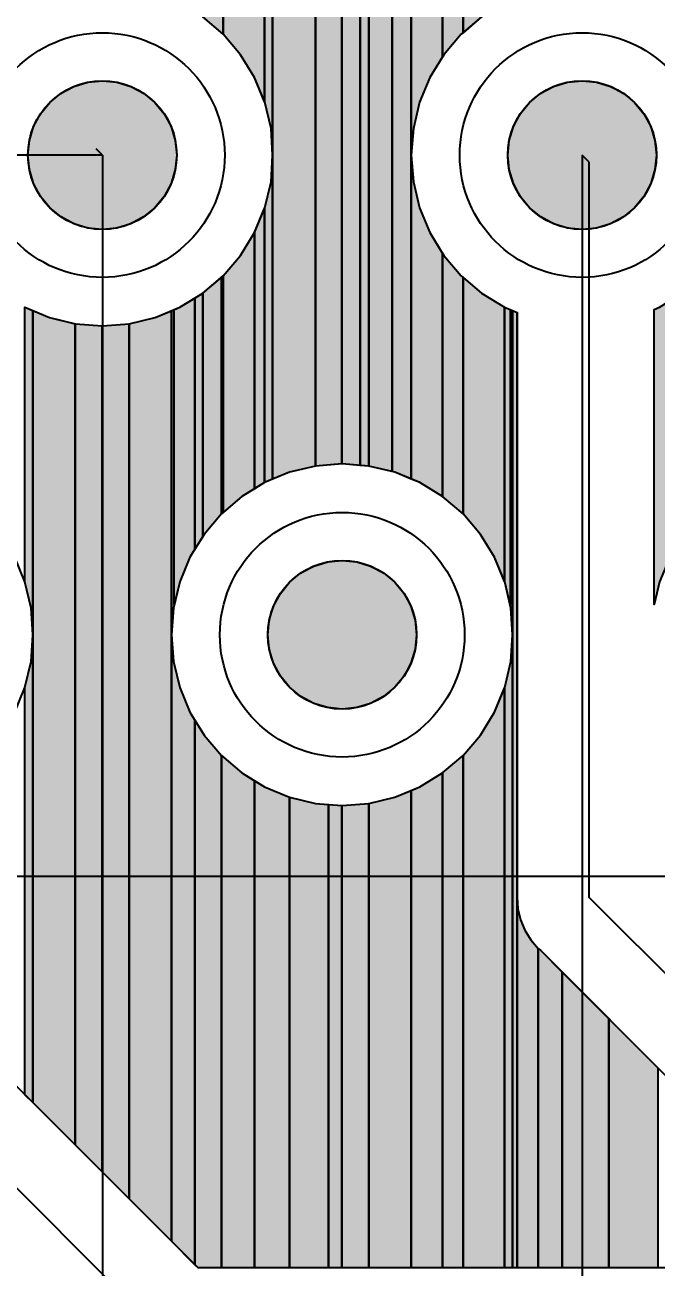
# Model space of a CAD drawing. Header units: millimetres. Extents: x 2 to 110, y 3 to 56.
# Drawn here: x 98.12 to 101.47, y 43.2 to 49.78 of the extents above; entities that cross this region are included whole.
import ezdxf

# ---------------------------------------------------------------- set-up
doc = ezdxf.new("R2010")
doc.units = ezdxf.units.MM
for name, color, linetype in [('bottom_copper', 7, 'Continuous'), ('drill_plated', 7, 'Continuous'), ('top_copper', 7, 'Continuous'), ('top_silk', 7, 'Continuous')]:
    doc.layers.add(name, color=color, linetype=linetype)

# ---------------------------------------------------------------- blocks, each defined once
blk = doc.blocks.new('Block8480')
at = {"layer": 'bottom_copper', "lineweight": 40}
for points in [[(0.7179, 6.6989), (0.5969, 6.6247), (0.4981, 6.5404), (0.4981, 9.2261), (0.591, 9.283), (0.7179, 9.3913), (0.7179, 6.6989)], [(0.4981, 6.5404), (0.4889, 6.5326), (0.3968, 6.4246), (0.3901, 6.4137), (0.3901, 9.171), (0.4461, 9.1942), (0.4981, 9.2261), (0.4981, 6.5404)], [(0.3901, 6.4137), (0.3226, 6.3036), (0.2683, 6.1725), (0.2352, 6.0345), (0.224, 5.893), (0.224, 9.1136), (0.2891, 9.1292), (0.3901, 9.171), (0.3901, 6.4137)], [(0.224, 4.1776), (0.138, 4.2132), (0, 4.2463), (0, 9.0798), (0.1239, 9.0895), (0.224, 9.1136), (0.224, 4.1776)], [(0, 4.2463), (-0.1415, 4.2575), (-0.1429, 4.2574), (-0.1429, 9.0838), (-0.0455, 9.0762), (0, 9.0798), (0, 4.2463)], [(0.3901, 4.0847), (0.2691, 4.1589), (0.224, 4.1776), (0.224, 5.893), (0.2352, 5.7515), (0.2683, 5.6135), (0.3226, 5.4824), (0.3901, 5.3723), (0.3901, 4.0847)], [(0.4981, 3.9926), (0.3901, 4.0847), (0.3901, 5.3723), (0.3968, 5.3614), (0.4889, 5.2534), (0.4981, 5.2456), (0.4981, 3.9926)], [(0.7179, 3.6344), (0.6644, 3.7636), (0.5902, 3.8846), (0.4981, 3.9926), (0.4981, 5.2456), (0.5969, 5.1613), (0.7179, 5.0871), (0.7179, 3.6344)], [(0.7602, 3.353), (0.7518, 3.4945), (0.7187, 3.6325), (0.7179, 3.6344), (0.7179, 5.0871), (0.7602, 5.0696), (0.7602, 3.353)], [(0.7843, 0), (0.7602, 0), (0.7602, 5.0696), (0.7843, 5.0596), (0.7843, 0)], [(0.7855, 1.9769), (0.7843, 1.962), (0.7843, 5.0596), (0.7855, 5.0591), (0.7855, 1.9769)], [(0.7602, 0), (0.7179, 0), (0.7179, 3.0716), (0.7187, 3.0735), (0.7518, 3.2115), (0.7602, 3.353), (0.7602, 0)], [(0.7179, 0), (0.4981, 0), (0.4981, 2.7134), (0.5902, 2.8214), (0.6644, 2.9424), (0.7179, 3.0716), (0.7179, 0)], [(0.4981, 0), (0.3901, 0), (0.3901, 2.6213), (0.4981, 2.7134), (0.4981, 0)], [(0.3901, 0), (0.224, 0), (0.224, 2.5284), (0.2691, 2.5471), (0.3901, 2.6213), (0.3901, 0)], [(0.224, 0), (0, 0), (0, 2.4597), (0.138, 2.4928), (0.224, 2.5284), (0.224, 0)], [(0, 0), (-0.1429, 0), (-0.1429, 2.4486), (-0.1415, 2.4485), (0, 2.4597), (0, 0)], [(0.8963, 0), (0.7843, 0), (0.7843, 1.962), (0.789, 1.9022), (0.803, 1.8439), (0.826, 1.7885), (0.8573, 1.7374), (0.8963, 1.6918), (0.8963, 0)], [(1.024, 0), (0.8963, 0), (0.8963, 1.6918), (0.9077, 1.682), (1.024, 1.5657), (1.024, 0)], [(1.27, 0), (1.024, 0), (1.024, 1.5657), (1.27, 1.3197), (1.27, 0)], [(1.5297, 0), (1.27, 0), (1.27, 1.3197), (1.5297, 1.06), (1.5297, 0)]]:
    blk.add_hatch(color=7, dxfattribs=at).paths.add_polyline_path(points, flags=0)
at = {"layer": 'bottom_copper', "color": 7, "lineweight": 40}
for points in [[(0.7179, 6.6989), (0.5969, 6.6247), (0.4981, 6.5404), (0.4981, 9.2261), (0.591, 9.283), (0.7179, 9.3913), (0.7179, 6.6989)], [(0.4981, 6.5404), (0.4889, 6.5326), (0.3968, 6.4246), (0.3901, 6.4137), (0.3901, 9.171), (0.4461, 9.1942), (0.4981, 9.2261), (0.4981, 6.5404)], [(0.3901, 6.4137), (0.3226, 6.3036), (0.2683, 6.1725), (0.2352, 6.0345), (0.224, 5.893), (0.224, 9.1136), (0.2891, 9.1292), (0.3901, 9.171), (0.3901, 6.4137)], [(0.224, 4.1776), (0.138, 4.2132), (0, 4.2463), (0, 9.0798), (0.1239, 9.0895), (0.224, 9.1136), (0.224, 4.1776)], [(0, 4.2463), (-0.1415, 4.2575), (-0.1429, 4.2574), (-0.1429, 9.0838), (-0.0455, 9.0762), (0, 9.0798), (0, 4.2463)], [(0.3901, 4.0847), (0.2691, 4.1589), (0.224, 4.1776), (0.224, 5.893), (0.2352, 5.7515), (0.2683, 5.6135), (0.3226, 5.4824), (0.3901, 5.3723), (0.3901, 4.0847)], [(0.4981, 3.9926), (0.3901, 4.0847), (0.3901, 5.3723), (0.3968, 5.3614), (0.4889, 5.2534), (0.4981, 5.2456), (0.4981, 3.9926)], [(0.7179, 3.6344), (0.6644, 3.7636), (0.5902, 3.8846), (0.4981, 3.9926), (0.4981, 5.2456), (0.5969, 5.1613), (0.7179, 5.0871), (0.7179, 3.6344)], [(0.7602, 3.353), (0.7518, 3.4945), (0.7187, 3.6325), (0.7179, 3.6344), (0.7179, 5.0871), (0.7602, 5.0696), (0.7602, 3.353)], [(0.7843, 0), (0.7602, 0), (0.7602, 5.0696), (0.7843, 5.0596), (0.7843, 0)], [(0.7855, 1.9769), (0.7843, 1.962), (0.7843, 5.0596), (0.7855, 5.0591), (0.7855, 1.9769)], [(0.7602, 0), (0.7179, 0), (0.7179, 3.0716), (0.7187, 3.0735), (0.7518, 3.2115), (0.7602, 3.353), (0.7602, 0)], [(0.7179, 0), (0.4981, 0), (0.4981, 2.7134), (0.5902, 2.8214), (0.6644, 2.9424), (0.7179, 3.0716), (0.7179, 0)], [(0.4981, 0), (0.3901, 0), (0.3901, 2.6213), (0.4981, 2.7134), (0.4981, 0)], [(0.3901, 0), (0.224, 0), (0.224, 2.5284), (0.2691, 2.5471), (0.3901, 2.6213), (0.3901, 0)], [(0.224, 0), (0, 0), (0, 2.4597), (0.138, 2.4928), (0.224, 2.5284), (0.224, 0)], [(0, 0), (-0.1429, 0), (-0.1429, 2.4486), (-0.1415, 2.4485), (0, 2.4597), (0, 0)], [(0.8963, 0), (0.7843, 0), (0.7843, 1.962), (0.789, 1.9022), (0.803, 1.8439), (0.826, 1.7885), (0.8573, 1.7374), (0.8963, 1.6918), (0.8963, 0)], [(1.024, 0), (0.8963, 0), (0.8963, 1.6918), (0.9077, 1.682), (1.024, 1.5657), (1.024, 0)], [(1.27, 0), (1.024, 0), (1.024, 1.5657), (1.27, 1.3197), (1.27, 0)], [(1.5297, 0), (1.27, 0), (1.27, 1.3197), (1.5297, 1.06), (1.5297, 0)]]:
    blk.add_lwpolyline(points, close=True, dxfattribs=at)
blk = doc.blocks.new('Block9115')
at = {"layer": 'bottom_copper', "lineweight": 40}
for points in [[(0.4981, 6.1674), (0.3901, 6.2595), (0.3901, 9.1086), (0.4588, 9.0281), (0.4981, 8.9945), (0.4981, 6.1674)], [(0.7179, 5.8092), (0.6644, 5.9384), (0.5902, 6.0594), (0.4981, 6.1674), (0.4981, 8.9945), (0.588, 8.9178), (0.7179, 8.8382), (0.7179, 5.8092)], [(0.7602, 5.5278), (0.7518, 5.6693), (0.7187, 5.8073), (0.7179, 5.8092), (0.7179, 8.8382), (0.7329, 8.829), (0.7602, 8.8177), (0.7602, 5.5278)], [(0.987, 3.8811), (0.849, 3.848), (0.7602, 3.8112), (0.7602, 8.8177), (0.8899, 8.764), (0.987, 8.7407), (0.987, 3.8811)], [(1.1271, 3.8922), (0.987, 3.8811), (0.987, 8.7407), (1.0551, 8.7243), (1.1271, 8.7186), (1.1271, 3.8922)], [(0.7602, 3.8112), (0.7179, 3.7937), (0.6644, 3.7609), (0.6644, 5.1172), (0.7187, 5.2483), (0.7518, 5.3863), (0.7602, 5.5278), (0.7602, 3.8112)], [(0.6644, 3.7609), (0.5969, 3.7195), (0.4889, 3.6274), (0.4889, 4.8804), (0.4981, 4.8882), (0.5902, 4.9962), (0.6644, 5.1172), (0.6644, 3.7609)], [(0.4889, 3.6274), (0.3968, 3.5194), (0.3485, 3.4406), (0.3485, 4.7706), (0.3901, 4.7961), (0.4889, 4.8804), (0.4889, 3.6274)], [(0.3485, 3.4406), (0.3226, 3.3984), (0.2683, 3.2673), (0.2352, 3.1293), (0.224, 2.9878), (0.224, 4.7032), (0.2691, 4.7219), (0.3485, 4.7706), (0.3485, 3.4406)], [(0.224, -0.224), (0, 0), (0, 4.6345), (0.138, 4.6676), (0.224, 4.7032), (0.224, -0.224)], [(0, 0), (-0.1429, 0.1429), (-0.1429, 4.6234), (-0.1415, 4.6233), (0, 4.6345), (0, 0)], [(0.3485, -0.3485), (0.224, -0.224), (0.224, 2.9878), (0.2352, 2.8463), (0.2683, 2.7083), (0.3226, 2.5772), (0.3485, 2.535), (0.3485, -0.3485)], [(0.4889, -0.3652), (0.3652, -0.3652), (0.3485, -0.3485), (0.3485, 2.535), (0.3968, 2.4562), (0.4889, 2.3482), (0.4889, -0.3652)], [(0.6644, -0.3652), (0.4889, -0.3652), (0.4889, 2.3482), (0.5969, 2.2561), (0.6644, 2.2147), (0.6644, -0.3652)], [(0.849, -0.3652), (0.6644, -0.3652), (0.6644, 2.2147), (0.7179, 2.1819), (0.849, 2.1276), (0.849, -0.3652)], [(1.0551, -0.3652), (0.849, -0.3652), (0.849, 2.1276), (0.987, 2.0945), (1.0551, 2.0891), (1.0551, -0.3652)], [(1.1271, -0.3652), (1.0551, -0.3652), (1.0551, 2.0891), (1.1271, 2.0834), (1.1271, -0.3652)]]:
    blk.add_hatch(color=7, dxfattribs=at).paths.add_polyline_path(points, flags=0)
at = {"layer": 'bottom_copper', "color": 7, "lineweight": 40}
for points in [[(0.4981, 6.1674), (0.3901, 6.2595), (0.3901, 9.1086), (0.4588, 9.0281), (0.4981, 8.9945), (0.4981, 6.1674)], [(0.7179, 5.8092), (0.6644, 5.9384), (0.5902, 6.0594), (0.4981, 6.1674), (0.4981, 8.9945), (0.588, 8.9178), (0.7179, 8.8382), (0.7179, 5.8092)], [(0.7602, 5.5278), (0.7518, 5.6693), (0.7187, 5.8073), (0.7179, 5.8092), (0.7179, 8.8382), (0.7329, 8.829), (0.7602, 8.8177), (0.7602, 5.5278)], [(0.987, 3.8811), (0.849, 3.848), (0.7602, 3.8112), (0.7602, 8.8177), (0.8899, 8.764), (0.987, 8.7407), (0.987, 3.8811)], [(1.1271, 3.8922), (0.987, 3.8811), (0.987, 8.7407), (1.0551, 8.7243), (1.1271, 8.7186), (1.1271, 3.8922)], [(0.7602, 3.8112), (0.7179, 3.7937), (0.6644, 3.7609), (0.6644, 5.1172), (0.7187, 5.2483), (0.7518, 5.3863), (0.7602, 5.5278), (0.7602, 3.8112)], [(0.6644, 3.7609), (0.5969, 3.7195), (0.4889, 3.6274), (0.4889, 4.8804), (0.4981, 4.8882), (0.5902, 4.9962), (0.6644, 5.1172), (0.6644, 3.7609)], [(0.4889, 3.6274), (0.3968, 3.5194), (0.3485, 3.4406), (0.3485, 4.7706), (0.3901, 4.7961), (0.4889, 4.8804), (0.4889, 3.6274)], [(0.3485, 3.4406), (0.3226, 3.3984), (0.2683, 3.2673), (0.2352, 3.1293), (0.224, 2.9878), (0.224, 4.7032), (0.2691, 4.7219), (0.3485, 4.7706), (0.3485, 3.4406)], [(0.224, -0.224), (0, 0), (0, 4.6345), (0.138, 4.6676), (0.224, 4.7032), (0.224, -0.224)], [(0, 0), (-0.1429, 0.1429), (-0.1429, 4.6234), (-0.1415, 4.6233), (0, 4.6345), (0, 0)], [(0.3485, -0.3485), (0.224, -0.224), (0.224, 2.9878), (0.2352, 2.8463), (0.2683, 2.7083), (0.3226, 2.5772), (0.3485, 2.535), (0.3485, -0.3485)], [(0.4889, -0.3652), (0.3652, -0.3652), (0.3485, -0.3485), (0.3485, 2.535), (0.3968, 2.4562), (0.4889, 2.3482), (0.4889, -0.3652)], [(0.6644, -0.3652), (0.4889, -0.3652), (0.4889, 2.3482), (0.5969, 2.2561), (0.6644, 2.2147), (0.6644, -0.3652)], [(0.849, -0.3652), (0.6644, -0.3652), (0.6644, 2.2147), (0.7179, 2.1819), (0.849, 2.1276), (0.849, -0.3652)], [(1.0551, -0.3652), (0.849, -0.3652), (0.849, 2.1276), (0.987, 2.0945), (1.0551, 2.0891), (1.0551, -0.3652)], [(1.1271, -0.3652), (1.0551, -0.3652), (1.0551, 2.0891), (1.1271, 2.0834), (1.1271, -0.3652)]]:
    blk.add_lwpolyline(points, close=True, dxfattribs=at)
blk = doc.blocks.new('Block9854')
at = {"layer": 'bottom_copper', "lineweight": 40}
for points in [[(1.5714, -0.6043), (1.563, -0.4628), (1.5299, -0.3248), (1.5291, -0.3229), (1.5291, 1.1298), (1.5714, 1.1123), (1.5714, -0.6043)], [(1.7955, -3.3064), (1.5714, -3.0823), (1.5714, 1.1123), (1.6602, 1.0755), (1.7955, 1.043), (1.7955, -3.3064)], [(1.9383, -3.4492), (1.7955, -3.3064), (1.7955, 1.043), (1.7982, 1.0424), (1.9383, 1.0313), (1.9383, -3.4492)], [(1.5714, -3.0823), (1.5291, -3.04), (1.5291, -0.8857), (1.5299, -0.8838), (1.563, -0.7458), (1.5714, -0.6043), (1.5714, -3.0823)]]:
    blk.add_hatch(color=7, dxfattribs=at).paths.add_polyline_path(points, flags=0)
at = {"layer": 'bottom_copper', "color": 7, "lineweight": 40}
for points in [[(1.5714, -0.6043), (1.563, -0.4628), (1.5299, -0.3248), (1.5291, -0.3229), (1.5291, 1.1298), (1.5714, 1.1123), (1.5714, -0.6043)], [(1.7955, -3.3064), (1.5714, -3.0823), (1.5714, 1.1123), (1.6602, 1.0755), (1.7955, 1.043), (1.7955, -3.3064)], [(1.9383, -3.4492), (1.7955, -3.3064), (1.7955, 1.043), (1.7982, 1.0424), (1.9383, 1.0313), (1.9383, -3.4492)], [(1.5714, -3.0823), (1.5291, -3.04), (1.5291, -0.8857), (1.5299, -0.8838), (1.563, -0.7458), (1.5714, -0.6043), (1.5714, -3.0823)]]:
    blk.add_lwpolyline(points, close=True, dxfattribs=at)
blk = doc.blocks.new('Block82515')
at = {"layer": 'top_copper', "lineweight": 40}
for points in [[(0.594, 2.4823), (0.473, 2.4081), (0.3742, 2.3239), (0.3742, 5.0095), (0.4671, 5.0664), (0.594, 5.1748), (0.594, 2.4823)], [(0.3742, 2.3239), (0.365, 2.316), (0.2729, 2.208), (0.2662, 2.1971), (0.2662, 4.9544), (0.3222, 4.9776), (0.3742, 5.0095), (0.3742, 2.3239)], [(0.2662, 2.1971), (0.1987, 2.087), (0.1444, 1.9559), (0.1113, 1.8179), (0.1001, 1.6764), (0.1001, 4.897), (0.1652, 4.9126), (0.2662, 4.9544), (0.2662, 2.1971)], [(0, 0), (-0.1239, 0.0297), (-0.1711, 0.0335), (-0.1711, 4.8597), (-0.1694, 4.8596), (0, 4.8729), (0, 0)], [(0.1001, -0.039), (0.0141, -0.0034), (0, 0), (0, 4.8729), (0.1001, 4.897), (0.1001, -0.039)], [(0.2662, -0.1319), (0.1452, -0.0577), (0.1001, -0.039), (0.1001, 1.6764), (0.1113, 1.5349), (0.1444, 1.3969), (0.1987, 1.2658), (0.2662, 1.1557), (0.2662, -0.1319)], [(0.3742, -0.224), (0.2662, -0.1319), (0.2662, 1.1557), (0.2729, 1.1448), (0.365, 1.0368), (0.3742, 1.029), (0.3742, -0.224)], [(0.594, -0.5822), (0.5405, -0.453), (0.4663, -0.332), (0.3742, -0.224), (0.3742, 1.029), (0.473, 0.9447), (0.594, 0.8705), (0.594, -0.5822)], [(1.5362, -0.3429), (1.4687, -0.453), (1.4144, -0.5841), (1.3856, -0.704), (1.3856, 0.8582), (1.4152, 0.8705), (1.5362, 0.9447), (1.5362, -0.3429)], [(0.6236, -0.704), (0.5948, -0.5841), (0.594, -0.5822), (0.594, 0.8705), (0.6236, 0.8582), (0.6236, -0.704)]]:
    blk.add_hatch(color=7, dxfattribs=at).paths.add_polyline_path(points, flags=0)
at = {"layer": 'top_copper', "color": 7, "lineweight": 40}
for points in [[(0.594, 2.4823), (0.473, 2.4081), (0.3742, 2.3239), (0.3742, 5.0095), (0.4671, 5.0664), (0.594, 5.1748), (0.594, 2.4823)], [(0.3742, 2.3239), (0.365, 2.316), (0.2729, 2.208), (0.2662, 2.1971), (0.2662, 4.9544), (0.3222, 4.9776), (0.3742, 5.0095), (0.3742, 2.3239)], [(0.2662, 2.1971), (0.1987, 2.087), (0.1444, 1.9559), (0.1113, 1.8179), (0.1001, 1.6764), (0.1001, 4.897), (0.1652, 4.9126), (0.2662, 4.9544), (0.2662, 2.1971)], [(0, 0), (-0.1239, 0.0297), (-0.1711, 0.0335), (-0.1711, 4.8597), (-0.1694, 4.8596), (0, 4.8729), (0, 0)], [(0.1001, -0.039), (0.0141, -0.0034), (0, 0), (0, 4.8729), (0.1001, 4.897), (0.1001, -0.039)], [(0.2662, -0.1319), (0.1452, -0.0577), (0.1001, -0.039), (0.1001, 1.6764), (0.1113, 1.5349), (0.1444, 1.3969), (0.1987, 1.2658), (0.2662, 1.1557), (0.2662, -0.1319)], [(0.3742, -0.224), (0.2662, -0.1319), (0.2662, 1.1557), (0.2729, 1.1448), (0.365, 1.0368), (0.3742, 1.029), (0.3742, -0.224)], [(0.594, -0.5822), (0.5405, -0.453), (0.4663, -0.332), (0.3742, -0.224), (0.3742, 1.029), (0.473, 0.9447), (0.594, 0.8705), (0.594, -0.5822)], [(1.5362, -0.3429), (1.4687, -0.453), (1.4144, -0.5841), (1.3856, -0.704), (1.3856, 0.8582), (1.4152, 0.8705), (1.5362, 0.9447), (1.5362, -0.3429)], [(0.6236, -0.704), (0.5948, -0.5841), (0.594, -0.5822), (0.594, 0.8705), (0.6236, 0.8582), (0.6236, -0.704)]]:
    blk.add_lwpolyline(points, close=True, dxfattribs=at)
blk = doc.blocks.new('Block83144')
at = {"layer": 'top_copper', "lineweight": 40}
for points in [[(1.6816, 0.3807), (1.5736, 0.4728), (1.5736, 3.3219), (1.6423, 3.2414), (1.6816, 3.2078), (1.6816, 0.3807)], [(1.9014, 0.0225), (1.8479, 0.1517), (1.7737, 0.2727), (1.6816, 0.3807), (1.6816, 3.2078), (1.7715, 3.1311), (1.9014, 3.0515), (1.9014, 0.0225)], [(1.9437, -0.2589), (1.9353, -0.1174), (1.9022, 0.0206), (1.9014, 0.0225), (1.9014, 3.0515), (1.9164, 3.0423), (1.9437, 3.031), (1.9437, -0.2589)], [(2.1705, -1.9056), (2.0325, -1.9387), (1.9437, -1.9755), (1.9437, 3.031), (2.0734, 2.9773), (2.1705, 2.954), (2.1705, -1.9056)], [(2.4063, -1.9018), (2.312, -1.8944), (2.1705, -1.9056), (2.1705, 2.954), (2.2386, 2.9376), (2.4063, 2.9244), (2.4063, -1.9018)], [(1.9437, -1.9755), (1.9014, -1.993), (1.9014, -0.5403), (1.9022, -0.5384), (1.9353, -0.4004), (1.9437, -0.2589), (1.9437, -1.9755)], [(1.9014, -1.993), (1.7804, -2.0672), (1.6816, -2.1515), (1.6816, -0.8985), (1.7737, -0.7905), (1.8479, -0.6695), (1.9014, -0.5403), (1.9014, -1.993)], [(1.6816, -2.1515), (1.6724, -2.1593), (1.5803, -2.2673), (1.5736, -2.2782), (1.5736, -0.9906), (1.6816, -0.8985), (1.6816, -2.1515)], [(1.5736, -2.2782), (1.5061, -2.3883), (1.4518, -2.5194), (1.423, -2.6393), (1.423, -1.0771), (1.4526, -1.0648), (1.5736, -0.9906), (1.5736, -2.2782)]]:
    blk.add_hatch(color=7, dxfattribs=at).paths.add_polyline_path(points, flags=0)
at = {"layer": 'top_copper', "color": 7, "lineweight": 40}
for points in [[(1.6816, 0.3807), (1.5736, 0.4728), (1.5736, 3.3219), (1.6423, 3.2414), (1.6816, 3.2078), (1.6816, 0.3807)], [(1.9014, 0.0225), (1.8479, 0.1517), (1.7737, 0.2727), (1.6816, 0.3807), (1.6816, 3.2078), (1.7715, 3.1311), (1.9014, 3.0515), (1.9014, 0.0225)], [(1.9437, -0.2589), (1.9353, -0.1174), (1.9022, 0.0206), (1.9014, 0.0225), (1.9014, 3.0515), (1.9164, 3.0423), (1.9437, 3.031), (1.9437, -0.2589)], [(2.1705, -1.9056), (2.0325, -1.9387), (1.9437, -1.9755), (1.9437, 3.031), (2.0734, 2.9773), (2.1705, 2.954), (2.1705, -1.9056)], [(2.4063, -1.9018), (2.312, -1.8944), (2.1705, -1.9056), (2.1705, 2.954), (2.2386, 2.9376), (2.4063, 2.9244), (2.4063, -1.9018)], [(1.9437, -1.9755), (1.9014, -1.993), (1.9014, -0.5403), (1.9022, -0.5384), (1.9353, -0.4004), (1.9437, -0.2589), (1.9437, -1.9755)], [(1.9014, -1.993), (1.7804, -2.0672), (1.6816, -2.1515), (1.6816, -0.8985), (1.7737, -0.7905), (1.8479, -0.6695), (1.9014, -0.5403), (1.9014, -1.993)], [(1.6816, -2.1515), (1.6724, -2.1593), (1.5803, -2.2673), (1.5736, -2.2782), (1.5736, -0.9906), (1.6816, -0.8985), (1.6816, -2.1515)], [(1.5736, -2.2782), (1.5061, -2.3883), (1.4518, -2.5194), (1.423, -2.6393), (1.423, -1.0771), (1.4526, -1.0648), (1.5736, -0.9906), (1.5736, -2.2782)]]:
    blk.add_lwpolyline(points, close=True, dxfattribs=at)

msp = doc.modelspace()

# ---------------------------------------------------------------- hatches: boundary and pattern name
at = {"layer": 'bottom_copper', "lineweight": 40}
for points in [[(98.9141, 49.0152), (98.8917, 48.9413), (98.8553, 48.8733), (98.8064, 48.8136), (98.7467, 48.7647), (98.6787, 48.7283), (98.6048, 48.7059), (98.528, 48.6983), (98.4512, 48.7059), (98.3773, 48.7283), (98.3093, 48.7647), (98.2496, 48.8136), (98.2007, 48.8733), (98.1643, 48.9413), (98.1419, 49.0152), (98.1343, 49.092), (98.1419, 49.1688), (98.1643, 49.2427), (98.2007, 49.3107), (98.2496, 49.3704), (98.3093, 49.4193), (98.3773, 49.4557), (98.4512, 49.4781), (98.528, 49.4857), (98.6048, 49.4781), (98.6787, 49.4557), (98.7467, 49.4193), (98.8064, 49.3704), (98.8553, 49.3107), (98.8917, 49.2427), (98.9141, 49.1688), (98.9217, 49.092), (98.9141, 49.0152)], [(101.4541, 49.0152), (101.4317, 48.9413), (101.3953, 48.8733), (101.3464, 48.8136), (101.2867, 48.7647), (101.2187, 48.7283), (101.1448, 48.7059), (101.068, 48.6983), (100.9912, 48.7059), (100.9173, 48.7283), (100.8493, 48.7647), (100.7896, 48.8136), (100.7407, 48.8733), (100.7043, 48.9413), (100.6819, 49.0152), (100.6743, 49.092), (100.6819, 49.1688), (100.7043, 49.2427), (100.7407, 49.3107), (100.7896, 49.3704), (100.8493, 49.4193), (100.9173, 49.4557), (100.9912, 49.4781), (101.068, 49.4857), (101.1448, 49.4781), (101.2187, 49.4557), (101.2867, 49.4193), (101.3464, 49.3704), (101.3953, 49.3107), (101.4317, 49.2427), (101.4541, 49.1688), (101.4617, 49.092), (101.4541, 49.0152)], [(100.1841, 46.4752), (100.1617, 46.4013), (100.1253, 46.3333), (100.0764, 46.2736), (100.0167, 46.2247), (99.9487, 46.1883), (99.8748, 46.1659), (99.798, 46.1583), (99.7212, 46.1659), (99.6473, 46.1883), (99.5793, 46.2247), (99.5196, 46.2736), (99.4707, 46.3333), (99.4343, 46.4013), (99.4119, 46.4752), (99.4043, 46.552), (99.4119, 46.6288), (99.4343, 46.7027), (99.4707, 46.7707), (99.5196, 46.8304), (99.5793, 46.8793), (99.6473, 46.9157), (99.7212, 46.9381), (99.798, 46.9457), (99.8748, 46.9381), (99.9487, 46.9157), (100.0167, 46.8793), (100.0764, 46.8304), (100.1253, 46.7707), (100.1617, 46.7027), (100.1841, 46.6288), (100.1917, 46.552), (100.1841, 46.4752)]]:
    msp.add_hatch(color=7, dxfattribs=at).paths.add_polyline_path(points, flags=0)
at = {"layer": 'drill_plated', "lineweight": 40}
for points in [[(98.9141, 49.0152), (98.8917, 48.9413), (98.8553, 48.8733), (98.8064, 48.8136), (98.7467, 48.7647), (98.6787, 48.7283), (98.6048, 48.7059), (98.528, 48.6983), (98.4512, 48.7059), (98.3773, 48.7283), (98.3093, 48.7647), (98.2496, 48.8136), (98.2007, 48.8733), (98.1643, 48.9413), (98.1419, 49.0152), (98.1343, 49.092), (98.1419, 49.1688), (98.1643, 49.2427), (98.2007, 49.3107), (98.2496, 49.3704), (98.3093, 49.4193), (98.3773, 49.4557), (98.4512, 49.4781), (98.528, 49.4857), (98.6048, 49.4781), (98.6787, 49.4557), (98.7467, 49.4193), (98.8064, 49.3704), (98.8553, 49.3107), (98.8917, 49.2427), (98.9141, 49.1688), (98.9217, 49.092), (98.9141, 49.0152)], [(101.4541, 49.0152), (101.4317, 48.9413), (101.3953, 48.8733), (101.3464, 48.8136), (101.2867, 48.7647), (101.2187, 48.7283), (101.1448, 48.7059), (101.068, 48.6983), (100.9912, 48.7059), (100.9173, 48.7283), (100.8493, 48.7647), (100.7896, 48.8136), (100.7407, 48.8733), (100.7043, 48.9413), (100.6819, 49.0152), (100.6743, 49.092), (100.6819, 49.1688), (100.7043, 49.2427), (100.7407, 49.3107), (100.7896, 49.3704), (100.8493, 49.4193), (100.9173, 49.4557), (100.9912, 49.4781), (101.068, 49.4857), (101.1448, 49.4781), (101.2187, 49.4557), (101.2867, 49.4193), (101.3464, 49.3704), (101.3953, 49.3107), (101.4317, 49.2427), (101.4541, 49.1688), (101.4617, 49.092), (101.4541, 49.0152)], [(100.1841, 46.4752), (100.1617, 46.4013), (100.1253, 46.3333), (100.0764, 46.2736), (100.0167, 46.2247), (99.9487, 46.1883), (99.8748, 46.1659), (99.798, 46.1583), (99.7212, 46.1659), (99.6473, 46.1883), (99.5793, 46.2247), (99.5196, 46.2736), (99.4707, 46.3333), (99.4343, 46.4013), (99.4119, 46.4752), (99.4043, 46.552), (99.4119, 46.6288), (99.4343, 46.7027), (99.4707, 46.7707), (99.5196, 46.8304), (99.5793, 46.8793), (99.6473, 46.9157), (99.7212, 46.9381), (99.798, 46.9457), (99.8748, 46.9381), (99.9487, 46.9157), (100.0167, 46.8793), (100.0764, 46.8304), (100.1253, 46.7707), (100.1617, 46.7027), (100.1841, 46.6288), (100.1917, 46.552), (100.1841, 46.4752)]]:
    msp.add_hatch(color=7, dxfattribs=at).paths.add_polyline_path(points, flags=0)
at = {"layer": 'top_copper', "lineweight": 40}
for points in [[(98.9141, 49.0152), (98.8917, 48.9413), (98.8553, 48.8733), (98.8064, 48.8136), (98.7467, 48.7647), (98.6787, 48.7283), (98.6048, 48.7059), (98.528, 48.6983), (98.4512, 48.7059), (98.3773, 48.7283), (98.3093, 48.7647), (98.2496, 48.8136), (98.2007, 48.8733), (98.1643, 48.9413), (98.1419, 49.0152), (98.1343, 49.092), (98.1419, 49.1688), (98.1643, 49.2427), (98.2007, 49.3107), (98.2496, 49.3704), (98.3093, 49.4193), (98.3773, 49.4557), (98.4512, 49.4781), (98.528, 49.4857), (98.6048, 49.4781), (98.6787, 49.4557), (98.7467, 49.4193), (98.8064, 49.3704), (98.8553, 49.3107), (98.8917, 49.2427), (98.9141, 49.1688), (98.9217, 49.092), (98.9141, 49.0152)], [(101.4541, 49.0152), (101.4317, 48.9413), (101.3953, 48.8733), (101.3464, 48.8136), (101.2867, 48.7647), (101.2187, 48.7283), (101.1448, 48.7059), (101.068, 48.6983), (100.9912, 48.7059), (100.9173, 48.7283), (100.8493, 48.7647), (100.7896, 48.8136), (100.7407, 48.8733), (100.7043, 48.9413), (100.6819, 49.0152), (100.6743, 49.092), (100.6819, 49.1688), (100.7043, 49.2427), (100.7407, 49.3107), (100.7896, 49.3704), (100.8493, 49.4193), (100.9173, 49.4557), (100.9912, 49.4781), (101.068, 49.4857), (101.1448, 49.4781), (101.2187, 49.4557), (101.2867, 49.4193), (101.3464, 49.3704), (101.3953, 49.3107), (101.4317, 49.2427), (101.4541, 49.1688), (101.4617, 49.092), (101.4541, 49.0152)], [(100.1841, 46.4752), (100.1617, 46.4013), (100.1253, 46.3333), (100.0764, 46.2736), (100.0167, 46.2247), (99.9487, 46.1883), (99.8748, 46.1659), (99.798, 46.1583), (99.7212, 46.1659), (99.6473, 46.1883), (99.5793, 46.2247), (99.5196, 46.2736), (99.4707, 46.3333), (99.4343, 46.4013), (99.4119, 46.4752), (99.4043, 46.552), (99.4119, 46.6288), (99.4343, 46.7027), (99.4707, 46.7707), (99.5196, 46.8304), (99.5793, 46.8793), (99.6473, 46.9157), (99.7212, 46.9381), (99.798, 46.9457), (99.8748, 46.9381), (99.9487, 46.9157), (100.0167, 46.8793), (100.0764, 46.8304), (100.1253, 46.7707), (100.1617, 46.7027), (100.1841, 46.6288), (100.1917, 46.552), (100.1841, 46.4752)]]:
    msp.add_hatch(color=7, dxfattribs=at).paths.add_polyline_path(points, flags=0)

# ---------------------------------------------------------------- linework, layer by layer
at = {"layer": 'bottom_copper', "color": 7, "lineweight": 40}
for p, q in [((99.7966, 47.4564), (99.7966, 52.2828)), ((99.7966, 52.2828), (99.7966, 47.4564)), ((99.1676, 49.7316), (99.0596, 49.8237)), ((100.5364, 49.8237), (100.4284, 49.7316)), ((99.2597, 49.6236), (99.1676, 49.7316)), ((100.4284, 49.7316), (100.3363, 49.6236)), ((99.3339, 49.5026), (99.2597, 49.6236)), ((100.3363, 49.6236), (100.2621, 49.5026)), ((99.3882, 49.3715), (99.3339, 49.5026)), ((100.2621, 49.5026), (100.2078, 49.3715)), ((99.4213, 49.2335), (99.3882, 49.3715)), ((100.2078, 49.3715), (100.1747, 49.2335)), ((99.4297, 49.092), (99.4213, 49.2335)), ((100.1747, 49.2335), (100.1635, 49.092)), ((99.4213, 48.9505), (99.4297, 49.092)), ((100.1635, 49.092), (100.1747, 48.9505)), ((101.106, 49.054), (101.068, 49.092)), ((101.106, 45.161), (101.106, 49.054)), ((99.3882, 48.8125), (99.4213, 48.9505)), ((100.1747, 48.9505), (100.2078, 48.8125)), ((99.3339, 48.6814), (99.3882, 48.8125)), ((100.2078, 48.8125), (100.2621, 48.6814)), ((99.2597, 48.5604), (99.3339, 48.6814)), ((100.2621, 48.6814), (100.3363, 48.5604)), ((99.1676, 48.4524), (99.2597, 48.5604)), ((100.3363, 48.5604), (100.4284, 48.4524)), ((99.0596, 48.3603), (99.1676, 48.4524)), ((100.4284, 48.4524), (100.5364, 48.3603)), ((98.9386, 48.2861), (99.0596, 48.3603)), ((100.5364, 48.3603), (100.6574, 48.2861)), ((98.1174, 48.2861), (98.2485, 48.2318)), ((98.8075, 48.2318), (98.9386, 48.2861)), ((100.6574, 48.2861), (100.725, 48.2581)), ((98.2485, 48.2318), (98.3865, 48.1987)), ((98.3865, 48.1987), (98.5266, 48.1876)), ((98.528, 48.1875), (98.6695, 48.1987)), ((98.6695, 48.1987), (98.8075, 48.2318)), ((100.725, 48.2581), (100.725, 45.1759)), ((98.5266, 43.7071), (98.5266, 48.1876)), ((98.5266, 48.1876), (98.528, 48.1875)), ((98.5266, 48.1876), (98.5266, 43.7071)), ((99.5185, 47.4122), (99.3874, 47.3579)), ((99.6565, 47.4453), (99.5185, 47.4122)), ((99.7966, 47.4564), (99.6565, 47.4453)), ((99.798, 47.4565), (99.7966, 47.4564)), ((99.9395, 47.4453), (99.798, 47.4565)), ((100.0775, 47.4122), (99.9395, 47.4453)), ((100.2086, 47.3579), (100.0775, 47.4122)), ((99.3874, 47.3579), (99.2664, 47.2837)), ((100.3296, 47.2837), (100.2086, 47.3579)), ((99.2664, 47.2837), (99.1584, 47.1916)), ((100.4376, 47.1916), (100.3296, 47.2837)), ((99.1584, 47.1916), (99.0663, 47.0836)), ((100.5297, 47.0836), (100.4376, 47.1916)), ((99.0663, 47.0836), (98.9921, 46.9626)), ((100.6039, 46.9626), (100.5297, 47.0836)), ((98.1182, 46.8315), (98.0639, 46.9626)), ((98.9921, 46.9626), (98.9378, 46.8315)), ((100.6582, 46.8315), (100.6039, 46.9626)), ((98.1513, 46.6935), (98.1182, 46.8315)), ((98.9378, 46.8315), (98.9047, 46.6935)), ((100.6913, 46.6935), (100.6582, 46.8315)), ((98.1597, 46.552), (98.1513, 46.6935)), ((98.9047, 46.6935), (98.8935, 46.552)), ((100.6997, 46.552), (100.6913, 46.6935)), ((98.1513, 46.4105), (98.1597, 46.552)), ((98.8935, 46.552), (98.9047, 46.4105)), ((100.6913, 46.4105), (100.6997, 46.552)), ((98.1182, 46.2725), (98.1513, 46.4105)), ((98.9047, 46.4105), (98.9378, 46.2725)), ((100.6582, 46.2725), (100.6913, 46.4105)), ((98.0639, 46.1414), (98.1182, 46.2725)), ((98.9378, 46.2725), (98.9921, 46.1414)), ((100.6039, 46.1414), (100.6582, 46.2725)), ((98.9921, 46.1414), (99.0663, 46.0204)), ((100.5297, 46.0204), (100.6039, 46.1414)), ((99.0663, 46.0204), (99.1584, 45.9124)), ((100.4376, 45.9124), (100.5297, 46.0204)), ((99.1584, 45.9124), (99.2664, 45.8203)), ((100.3296, 45.8203), (100.4376, 45.9124)), ((99.2664, 45.8203), (99.3874, 45.7461)), ((100.2086, 45.7461), (100.3296, 45.8203)), ((99.3874, 45.7461), (99.5185, 45.6918)), ((100.0775, 45.6918), (100.2086, 45.7461)), ((99.5185, 45.6918), (99.6565, 45.6587)), ((99.6565, 45.6587), (99.7966, 45.6476)), ((99.7966, 43.199), (99.7966, 45.6476)), ((99.7966, 45.6476), (99.798, 45.6475)), ((99.7966, 45.6476), (99.7966, 43.199)), ((99.798, 45.6475), (99.9395, 45.6587)), ((99.9395, 45.6587), (100.0775, 45.6918)), ((100.725, 45.1759), (100.7238, 45.161)), ((100.7238, 45.161), (100.7285, 45.1012)), ((100.7285, 45.1012), (100.7425, 45.0429)), ((101.868, 44.399), (101.106, 45.161)), ((100.7425, 45.0429), (100.7655, 44.9875)), ((100.7655, 44.9875), (100.7968, 44.9364)), ((100.7968, 44.9364), (100.8358, 44.8908)), ((100.8358, 44.8908), (100.8472, 44.881)), ((100.8472, 44.881), (101.588, 44.1402)), ((98.5266, 43.7071), (97.677, 44.5568)), ((98.8769, 42.818), (97.296, 44.399)), ((99.0347, 43.199), (98.5266, 43.7071)), ((99.7966, 43.199), (99.0347, 43.199)), ((102.9208, 43.199), (99.7966, 43.199))]:
    msp.add_line(p, q, dxfattribs=at)
for points in [[(98.9141, 49.0152), (98.8917, 48.9413), (98.8553, 48.8733), (98.8064, 48.8136), (98.7467, 48.7647), (98.6787, 48.7283), (98.6048, 48.7059), (98.528, 48.6983), (98.4512, 48.7059), (98.3773, 48.7283), (98.3093, 48.7647), (98.2496, 48.8136), (98.2007, 48.8733), (98.1643, 48.9413), (98.1419, 49.0152), (98.1343, 49.092), (98.1419, 49.1688), (98.1643, 49.2427), (98.2007, 49.3107), (98.2496, 49.3704), (98.3093, 49.4193), (98.3773, 49.4557), (98.4512, 49.4781), (98.528, 49.4857), (98.6048, 49.4781), (98.6787, 49.4557), (98.7467, 49.4193), (98.8064, 49.3704), (98.8553, 49.3107), (98.8917, 49.2427), (98.9141, 49.1688), (98.9217, 49.092), (98.9141, 49.0152)], [(101.4541, 49.0152), (101.4317, 48.9413), (101.3953, 48.8733), (101.3464, 48.8136), (101.2867, 48.7647), (101.2187, 48.7283), (101.1448, 48.7059), (101.068, 48.6983), (100.9912, 48.7059), (100.9173, 48.7283), (100.8493, 48.7647), (100.7896, 48.8136), (100.7407, 48.8733), (100.7043, 48.9413), (100.6819, 49.0152), (100.6743, 49.092), (100.6819, 49.1688), (100.7043, 49.2427), (100.7407, 49.3107), (100.7896, 49.3704), (100.8493, 49.4193), (100.9173, 49.4557), (100.9912, 49.4781), (101.068, 49.4857), (101.1448, 49.4781), (101.2187, 49.4557), (101.2867, 49.4193), (101.3464, 49.3704), (101.3953, 49.3107), (101.4317, 49.2427), (101.4541, 49.1688), (101.4617, 49.092), (101.4541, 49.0152)], [(100.1841, 46.4752), (100.1617, 46.4013), (100.1253, 46.3333), (100.0764, 46.2736), (100.0167, 46.2247), (99.9487, 46.1883), (99.8748, 46.1659), (99.798, 46.1583), (99.7212, 46.1659), (99.6473, 46.1883), (99.5793, 46.2247), (99.5196, 46.2736), (99.4707, 46.3333), (99.4343, 46.4013), (99.4119, 46.4752), (99.4043, 46.552), (99.4119, 46.6288), (99.4343, 46.7027), (99.4707, 46.7707), (99.5196, 46.8304), (99.5793, 46.8793), (99.6473, 46.9157), (99.7212, 46.9381), (99.798, 46.9457), (99.8748, 46.9381), (99.9487, 46.9157), (100.0167, 46.8793), (100.0764, 46.8304), (100.1253, 46.7707), (100.1617, 46.7027), (100.1841, 46.6288), (100.1917, 46.552), (100.1841, 46.4752)]]:
    msp.add_lwpolyline(points, close=True, dxfattribs=at)
for centre, major_axis in [((98.528, 49.092), (0.6477, 0)), ((101.068, 49.092), (0.6477, 0)), ((98.528, 49.092), (0.3937, 0)), ((101.068, 49.092), (0.3937, 0)), ((99.798, 46.552), (0.6477, 0)), ((99.798, 46.552), (0.3937, 0))]:
    msp.add_ellipse(centre, major_axis=major_axis, ratio=1, dxfattribs=at)
at = {"layer": 'drill_plated', "color": 7, "lineweight": 40}
for points in [[(98.9141, 49.0152), (98.8917, 48.9413), (98.8553, 48.8733), (98.8064, 48.8136), (98.7467, 48.7647), (98.6787, 48.7283), (98.6048, 48.7059), (98.528, 48.6983), (98.4512, 48.7059), (98.3773, 48.7283), (98.3093, 48.7647), (98.2496, 48.8136), (98.2007, 48.8733), (98.1643, 48.9413), (98.1419, 49.0152), (98.1343, 49.092), (98.1419, 49.1688), (98.1643, 49.2427), (98.2007, 49.3107), (98.2496, 49.3704), (98.3093, 49.4193), (98.3773, 49.4557), (98.4512, 49.4781), (98.528, 49.4857), (98.6048, 49.4781), (98.6787, 49.4557), (98.7467, 49.4193), (98.8064, 49.3704), (98.8553, 49.3107), (98.8917, 49.2427), (98.9141, 49.1688), (98.9217, 49.092), (98.9141, 49.0152)], [(101.4541, 49.0152), (101.4317, 48.9413), (101.3953, 48.8733), (101.3464, 48.8136), (101.2867, 48.7647), (101.2187, 48.7283), (101.1448, 48.7059), (101.068, 48.6983), (100.9912, 48.7059), (100.9173, 48.7283), (100.8493, 48.7647), (100.7896, 48.8136), (100.7407, 48.8733), (100.7043, 48.9413), (100.6819, 49.0152), (100.6743, 49.092), (100.6819, 49.1688), (100.7043, 49.2427), (100.7407, 49.3107), (100.7896, 49.3704), (100.8493, 49.4193), (100.9173, 49.4557), (100.9912, 49.4781), (101.068, 49.4857), (101.1448, 49.4781), (101.2187, 49.4557), (101.2867, 49.4193), (101.3464, 49.3704), (101.3953, 49.3107), (101.4317, 49.2427), (101.4541, 49.1688), (101.4617, 49.092), (101.4541, 49.0152)], [(100.1841, 46.4752), (100.1617, 46.4013), (100.1253, 46.3333), (100.0764, 46.2736), (100.0167, 46.2247), (99.9487, 46.1883), (99.8748, 46.1659), (99.798, 46.1583), (99.7212, 46.1659), (99.6473, 46.1883), (99.5793, 46.2247), (99.5196, 46.2736), (99.4707, 46.3333), (99.4343, 46.4013), (99.4119, 46.4752), (99.4043, 46.552), (99.4119, 46.6288), (99.4343, 46.7027), (99.4707, 46.7707), (99.5196, 46.8304), (99.5793, 46.8793), (99.6473, 46.9157), (99.7212, 46.9381), (99.798, 46.9457), (99.8748, 46.9381), (99.9487, 46.9157), (100.0167, 46.8793), (100.0764, 46.8304), (100.1253, 46.7707), (100.1617, 46.7027), (100.1841, 46.6288), (100.1917, 46.552), (100.1841, 46.4752)]]:
    msp.add_lwpolyline(points, close=True, dxfattribs=at)
for centre in [(98.528, 49.092), (101.068, 49.092), (99.798, 46.552)]:
    msp.add_ellipse(centre, major_axis=(0.3937, 0), ratio=1, dxfattribs=at)
at = {"layer": 'top_copper', "color": 7, "lineweight": 40}
for p, q in [((99.8923, 47.4491), (99.8923, 52.2753)), ((99.8923, 52.2753), (99.8923, 47.4491)), ((99.1676, 49.7316), (99.0596, 49.8237)), ((100.5364, 49.8237), (100.4284, 49.7316)), ((99.2597, 49.6236), (99.1676, 49.7316)), ((100.4284, 49.7316), (100.3363, 49.6236)), ((99.3339, 49.5026), (99.2597, 49.6236)), ((100.3363, 49.6236), (100.2621, 49.5026)), ((99.3882, 49.3715), (99.3339, 49.5026)), ((100.2621, 49.5026), (100.2078, 49.3715)), ((99.4213, 49.2335), (99.3882, 49.3715)), ((100.2078, 49.3715), (100.1747, 49.2335)), ((99.4297, 49.092), (99.4213, 49.2335)), ((100.1747, 49.2335), (100.1635, 49.092)), ((98.528, 49.092), (98.495, 49.1252)), ((98.528, 49.092), (97.766, 49.092)), ((98.528, 49.092), (98.528, 40.494)), ((99.4213, 48.9505), (99.4297, 49.092)), ((100.1635, 49.092), (100.1747, 48.9505)), ((101.068, 49.092), (101.068, 41.002)), ((99.3882, 48.8125), (99.4213, 48.9505)), ((100.1747, 48.9505), (100.2078, 48.8125)), ((99.3339, 48.6814), (99.3882, 48.8125)), ((100.2078, 48.8125), (100.2621, 48.6814)), ((99.2597, 48.5604), (99.3339, 48.6814)), ((100.2621, 48.6814), (100.3363, 48.5604)), ((99.1676, 48.4524), (99.2597, 48.5604)), ((100.3363, 48.5604), (100.4284, 48.4524)), ((99.0596, 48.3603), (99.1676, 48.4524)), ((100.4284, 48.4524), (100.5364, 48.3603)), ((98.9386, 48.2861), (99.0596, 48.3603)), ((100.5364, 48.3603), (100.6574, 48.2861)), ((98.909, 48.2738), (98.9386, 48.2861)), ((98.909, 46.7116), (98.909, 48.2738)), ((100.6574, 48.2861), (100.687, 48.2738)), ((100.687, 48.2738), (100.687, 46.7116)), ((101.449, 48.2738), (101.4786, 48.2861)), ((101.449, 46.7116), (101.449, 48.2738)), ((99.5185, 47.4122), (99.3874, 47.3579)), ((99.6565, 47.4453), (99.5185, 47.4122)), ((99.798, 47.4565), (99.6565, 47.4453)), ((99.8923, 47.4491), (99.798, 47.4565)), ((99.9395, 47.4453), (99.8923, 47.4491)), ((100.0775, 47.4122), (99.9395, 47.4453)), ((100.2086, 47.3579), (100.0775, 47.4122)), ((99.3874, 47.3579), (99.2664, 47.2837)), ((100.3296, 47.2837), (100.2086, 47.3579)), ((99.2664, 47.2837), (99.1584, 47.1916)), ((100.4376, 47.1916), (100.3296, 47.2837)), ((99.1584, 47.1916), (99.0663, 47.0836)), ((100.5297, 47.0836), (100.4376, 47.1916)), ((99.0663, 47.0836), (98.9921, 46.9626)), ((100.6039, 46.9626), (100.5297, 47.0836)), ((98.9921, 46.9626), (98.9378, 46.8315)), ((100.6582, 46.8315), (100.6039, 46.9626)), ((98.9378, 46.8315), (98.909, 46.7116)), ((100.687, 46.7116), (100.6582, 46.8315)), ((101.4778, 46.8315), (101.449, 46.7116))]:
    msp.add_line(p, q, dxfattribs=at)
for points in [[(98.9141, 49.0152), (98.8917, 48.9413), (98.8553, 48.8733), (98.8064, 48.8136), (98.7467, 48.7647), (98.6787, 48.7283), (98.6048, 48.7059), (98.528, 48.6983), (98.4512, 48.7059), (98.3773, 48.7283), (98.3093, 48.7647), (98.2496, 48.8136), (98.2007, 48.8733), (98.1643, 48.9413), (98.1419, 49.0152), (98.1343, 49.092), (98.1419, 49.1688), (98.1643, 49.2427), (98.2007, 49.3107), (98.2496, 49.3704), (98.3093, 49.4193), (98.3773, 49.4557), (98.4512, 49.4781), (98.528, 49.4857), (98.6048, 49.4781), (98.6787, 49.4557), (98.7467, 49.4193), (98.8064, 49.3704), (98.8553, 49.3107), (98.8917, 49.2427), (98.9141, 49.1688), (98.9217, 49.092), (98.9141, 49.0152)], [(101.4541, 49.0152), (101.4317, 48.9413), (101.3953, 48.8733), (101.3464, 48.8136), (101.2867, 48.7647), (101.2187, 48.7283), (101.1448, 48.7059), (101.068, 48.6983), (100.9912, 48.7059), (100.9173, 48.7283), (100.8493, 48.7647), (100.7896, 48.8136), (100.7407, 48.8733), (100.7043, 48.9413), (100.6819, 49.0152), (100.6743, 49.092), (100.6819, 49.1688), (100.7043, 49.2427), (100.7407, 49.3107), (100.7896, 49.3704), (100.8493, 49.4193), (100.9173, 49.4557), (100.9912, 49.4781), (101.068, 49.4857), (101.1448, 49.4781), (101.2187, 49.4557), (101.2867, 49.4193), (101.3464, 49.3704), (101.3953, 49.3107), (101.4317, 49.2427), (101.4541, 49.1688), (101.4617, 49.092), (101.4541, 49.0152)], [(100.1841, 46.4752), (100.1617, 46.4013), (100.1253, 46.3333), (100.0764, 46.2736), (100.0167, 46.2247), (99.9487, 46.1883), (99.8748, 46.1659), (99.798, 46.1583), (99.7212, 46.1659), (99.6473, 46.1883), (99.5793, 46.2247), (99.5196, 46.2736), (99.4707, 46.3333), (99.4343, 46.4013), (99.4119, 46.4752), (99.4043, 46.552), (99.4119, 46.6288), (99.4343, 46.7027), (99.4707, 46.7707), (99.5196, 46.8304), (99.5793, 46.8793), (99.6473, 46.9157), (99.7212, 46.9381), (99.798, 46.9457), (99.8748, 46.9381), (99.9487, 46.9157), (100.0167, 46.8793), (100.0764, 46.8304), (100.1253, 46.7707), (100.1617, 46.7027), (100.1841, 46.6288), (100.1917, 46.552), (100.1841, 46.4752)]]:
    msp.add_lwpolyline(points, close=True, dxfattribs=at)
for centre, major_axis in [((98.528, 49.092), (0.6477, 0)), ((101.068, 49.092), (0.6477, 0)), ((98.528, 49.092), (0.3937, 0)), ((101.068, 49.092), (0.3937, 0)), ((99.798, 46.552), (0.6477, 0)), ((99.798, 46.552), (0.3937, 0))]:
    msp.add_ellipse(centre, major_axis=major_axis, ratio=1, dxfattribs=at)
at = {"layer": 'top_silk', "color": 7, "lineweight": 40}
msp.add_line((106.268, 45.272), (92.048, 45.2707), dxfattribs=at)

# ---------------------------------------------------------------- block references
at = {"layer": 'bottom_copper'}
for name, p in [('Block9854', (96.5883, 47.1563)), ('Block9115', (98.6695, 43.5642)), ('Block8480', (99.9395, 43.199))]:
    msp.add_blockref(name, p, dxfattribs=at)
at = {"layer": 'top_copper'}
for name, p in [('Block83144', (97.486, 49.3509)), ('Block82515', (100.0634, 47.4156))]:
    msp.add_blockref(name, p, dxfattribs=at)

doc.saveas('drawing.dxf')
